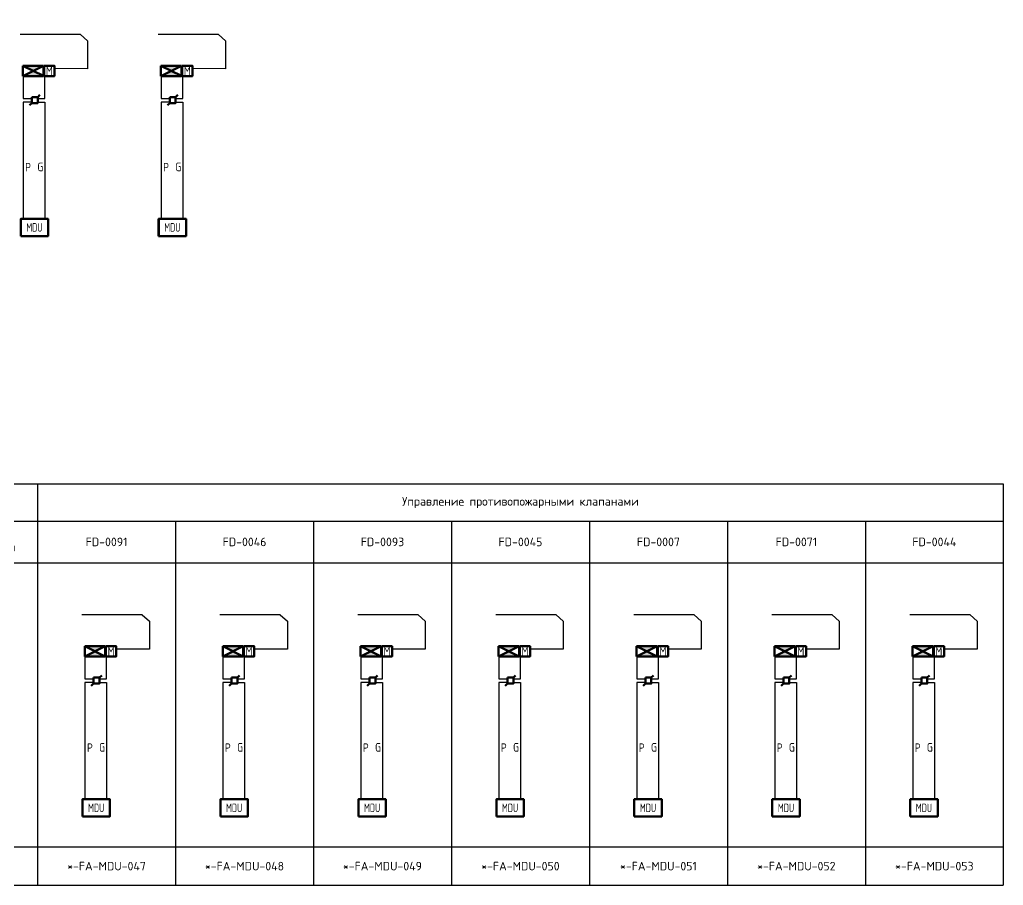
# Model space of a CAD drawing. Header units: millimetres. Extents: x 127230 to 906013, y -355313 to -209225.
# Drawn here: x 470876 to 499549, y -245773 to -220550 of the extents above; entities that cross this region are included whole.
import ezdxf
from ezdxf.enums import TextEntityAlignment as Align

# ---------------------------------------------------------------- set-up
doc = ezdxf.new("R2018")
doc.units = ezdxf.units.MM
doc.linetypes.add('Cплошная', pattern=[0])
for name, color, linetype, lineweight in [('14', 250, 'Continuous', 0), ('АТ_ПС_ИП_025', 1, 'Continuous', 25), ('АТ_ПС_ППКП_025', 5, 'Continuous', 25), ('АТ_ПС_Текст_025', 7, 'Continuous', 25), ('АТ_ПС_Трасса_100', 1, 'Continuous', 100)]:
    doc.layers.add(name, color=color, linetype=linetype, lineweight=lineweight)
doc.layers.add('ПС2', color=230, linetype='Continuous')
doc.styles.add('GLE_OASR_TextStyle', font='GOST2304A.ttf')
doc.styles.get("Standard").update_dxf_attribs({"font": 'gost_0.ttf'})
doc.styles.add('ГОСТ 2.304', font='CS_Gost2304.shx', dxfattribs={"width": 0.8})
doc.styles.add('Текст Т', font='isocpeur.ttf')

# ---------------------------------------------------------------- blocks, each defined once
blk = doc.blocks.new('*T72')
at = {"color": 7, "linetype": 'ByBlock', "transparency": 16777216}
for p, q in [((0, 0), (254457, 0)), ((0, 0), (0, -11695)), ((24130, 0), (24130, -11695)), ((28152, 0), (28152, -11695)), ((32173, 0), (32173, -11695)), ((64347, 0), (64347, -11695)), ((68368, 0), (68368, -11695)), ((72390, 0), (72390, -11695)), ((76412, 0), (76412, -11695)), ((193040, 0), (193040, -11695)), ((197062, 0), (197062, -11695)), ((205105, 0), (205105, -11695)), ((218262, 0), (218262, -11695)), ((222284, 0), (222284, -11695)), ((226305, 0), (226305, -11695)), ((254457, 0), (254457, -11695)), ((0, -1085), (4022, -1085)), ((4022, -1085), (4022, -11695)), ((8043, -1085), (8043, -11695)), ((12065, -1085), (12065, -11695)), ((16087, -1085), (16087, -11695)), ((20108, -1085), (20108, -11695)), ((24130, -1085), (36195, -1085)), ((36195, -1085), (36195, -11695)), ((40217, -1085), (40217, -11695)), ((44238, -1085), (44238, -11695)), ((48260, -1085), (48260, -11695)), ((52282, -1085), (52282, -11695)), ((56303, -1085), (56303, -11695)), ((60325, -1085), (60325, -11695)), ((64347, -1085), (80433, -1085)), ((80433, -1085), (80433, -11695)), ((84455, -1085), (84455, -11695)), ((88477, -1085), (88477, -11695)), ((92498, -1085), (92498, -11695)), ((96520, -1085), (96520, -11695)), ((100542, -1085), (100542, -11695)), ((104563, -1085), (104563, -11695)), ((108585, -1085), (108585, -11695)), ((112607, -1085), (112607, -11695)), ((116628, -1085), (116628, -11695)), ((120650, -1085), (120650, -11695)), ((124672, -1085), (124672, -11695)), ((128693, -1085), (128693, -11695)), ((132715, -1085), (132715, -11695)), ((136737, -1085), (136737, -11695)), ((140758, -1085), (140758, -11695)), ((144780, -1085), (144780, -11695)), ((148802, -1085), (148802, -11695)), ((152823, -1085), (152823, -11695)), ((156845, -1085), (156845, -11695)), ((160867, -1085), (160867, -11695)), ((164888, -1085), (164888, -11695)), ((168910, -1085), (168910, -11695)), ((172932, -1085), (172932, -11695)), ((176953, -1085), (176953, -11695)), ((180975, -1085), (180975, -11695)), ((184997, -1085), (184997, -11695)), ((189018, -1085), (189018, -11695)), ((193040, -1085), (201083, -1085)), ((201083, -1085), (201083, -11695)), ((205105, -1085), (230327, -1085)), ((230327, -1085), (230327, -11695)), ((234349, -1085), (234349, -11695)), ((238370, -1085), (238370, -11695)), ((242392, -1085), (242392, -11695)), ((246414, -1085), (246414, -11695)), ((250435, -1085), (250435, -11695)), ((0, -2294), (254457, -2294)), ((0, -10577), (254457, -10577)), ((0, -11695), (254457, -11695))]:
    blk.add_line(p, q, dxfattribs=at)
at = {"color": 0, "linetype": 'ByBlock', "lineweight": -2, "transparency": 16777216}
for p, q in [((4022, -1085), (24130, -1085)), ((36195, -1085), (64347, -1085)), ((80433, -1085), (193040, -1085)), ((201083, -1085), (205105, -1085)), ((230327, -1085), (254457, -1085))]:
    blk.add_line(p, q, dxfattribs=at)
at = {"color": 7, "transparency": 16777216, "char_height": 250, "attachment_point": 5, "style": 'Текст Т'}
for s, insert, width in [('Управление противопожарными клапанами', (220273, -542), 4020.47), ('Управление противопожарными клапанами', (12065, -542), 24128.8), ('Управление противопожарными клапанами', (48260, -542), 32172.13), ('Управление противопожарными клапанами', (134726, -542), 116627.13), ('Управление противопожарными клапанами', (201083, -542), 8042.13), ('Управление противопожарными клапанами', (240381, -542), 28150.47), ('{\\fGOST 2.304 type A|b0|i0|c204|p34;\\H0.91667x;\\C256;Дистанционный пуск \\Pсистемы дымоудаления}', (26141, -1689), 4020.47), ('{\\fGOST 2.304 type A|b0|i0|c204|p34;\\H0.91667x;\\C256;Дистанционный пуск \\Pсистемы дымоудаления}', (30162, -1689), 4020.47), ('{\\fGOST 2.304 type A|b0|i0|c204|p34;\\H0.91667x;\\C256;Дистанционный пуск \\Pсистемы дымоудаления}', (66358, -1689), 4020.47), ('{\\fGOST 2.304 type A|b0|i0|c204|p34;\\H0.91667x;\\C256;Дистанционный пуск \\Pсистемы дымоудаления}', (70379, -1689), 4020.47), ('{\\fGOST 2.304 type A|b0|i0|c204|p34;\\H0.91667x;\\C256;Дистанционный пуск \\Pсистемы дымоудаления}', (74401, -1689), 4020.47), ('{\\fGOST 2.304 type A|b0|i0|c204|p34;\\H0.91667x;\\C256;Отключение ПВ1 (FAB-0001A)/\\fGOST 2.304 type A|b0|i0|c0|p34; \\fGOST 2.304 type A|b0|i0|c204|p34;ПВ1р (FAB-0001В)}', (195051, -1689), 4020.47), ('{\\fGOST 2.304 type A|b0|i0|c204|p34;\\H0.91667x;\\C256;Отключение \\fGOST 2.304 type A|b0|i0|c0|p34;F0-51-010-NHC13^J/F0-51-010-NHC12/F0-51-010-NHC14} ', (211683, -1689), 13155.68), ('{\\fGOST 2.304 type A|b0|i0|c204|p34;\\H0.91667x;\\C256;Дистанционный пуск \\Pсистемы дымоудаления}', (224294, -1689), 4020.47), ('FD-0027', (2011, -1689), 4020.47), ('FD-0005', (6032, -1689), 4020.47), ('SD-0002', (10054, -1689), 4020.47), ('FD-0004', (14076, -1689), 4020.47), ('FD-0028', (18098, -1689), 4020.47), ('FD-0029', (22119, -1689), 4020.47), ('FD-0121', (34184, -1689), 4020.47), ('FD-0080', (38206, -1689), 4020.47), ('FD-0077', (42228, -1689), 4020.47), ('FD-0025', (46249, -1689), 4020.47), ('FD-0026', (50271, -1689), 4020.47), ('FD-0113', (54293, -1689), 4020.47), ('FD-0072', (58314, -1689), 4020.47), ('FD-0073', (62336, -1689), 4020.47), ('FD-0002', (78423, -1689), 4020.47), ('FD-0024', (82444, -1689), 4020.47), ('SD-0001', (86466, -1689), 4020.47), ('FD-0001', (90488, -1689), 4020.47), ('FD-0003', (94509, -1689), 4020.47), ('FD-0022', (98531, -1689), 4020.47), ('FD-0023', (102553, -1689), 4020.47), ('FD-0032', (106574, -1689), 4020.47), ('FD-0010', (110596, -1689), 4020.47), ('FD-0132', (114618, -1689), 4020.47), ('FD-0085', (118639, -1689), 4020.47), ('FD-0087', (122661, -1689), 4020.47), ('FD-0118', (126683, -1689), 4020.47), ('FD-0130', (130704, -1689), 4020.47), ('FD-0131', (134726, -1689), 4020.47), ('FD-0112', (138748, -1689), 4020.47), ('FD-0043', (142769, -1689), 4020.47), ('FD-0096', (146791, -1689), 4020.47), ('FD-0057', (150813, -1689), 4020.47), ('FD-0097', (154834, -1689), 4020.47), ('FD-0074', (158856, -1689), 4020.47), ('FD-0075', (162878, -1689), 4020.47), ('FD-0076', (166899, -1689), 4020.47), ('FD-0060', (170921, -1689), 4020.47), ('FD-0009', (174943, -1689), 4020.47), ('FD-0114', (178964, -1689), 4020.47), ('FD-0008', (182986, -1689), 4020.47), ('FD-0125', (187008, -1689), 4020.47), ('FD-0058', (191029, -1689), 4020.47), ('FD-0078', (199073, -1689), 4020.47), ('FD-0031', (203094, -1689), 4020.47), ('FD-0081', (220273, -1689), 4020.47), ('FD-0091', (228316, -1689), 4020.47), ('FD-0046', (232338, -1689), 4020.47), ('FD-0093', (236359, -1689), 4020.47), ('FD-0045', (240381, -1689), 4020.47), ('FD-0007', (244403, -1689), 4020.47), ('FD-0071', (248424, -1689), 4020.47), ('FD-0044', (252446, -1689), 4020.47), ('*-FA-MDU-001', (2011, -11136), 4020.47), ('*-FA-MDU-002', (6032, -11136), 4020.47), ('*-FA-MDU-003', (10054, -11136), 4020.47), ('*-FA-MDU-004', (14076, -11136), 4020.47), ('*-FA-MDU-005', (18098, -11136), 4020.47), ('*-FA-MDU-006', (22119, -11136), 4020.47), ('*-FA-SIB-11.7', (26141, -11136), 4020.47), ('*-FA-SIB-11.6', (30162, -11136), 4020.47), ('*-FA-MDU-007', (34184, -11136), 4020.47), ('*-FA-MDU-008', (38206, -11136), 4020.47), ('*-FA-MDU-009', (42228, -11136), 4020.47), ('*-FA-MDU-010', (46249, -11136), 4020.47), ('*-FA-MDU-011', (50271, -11136), 4020.47), ('*-FA-MDU-012', (54293, -11136), 4020.47), ('*-FA-MDU-013', (58314, -11136), 4020.47), ('*-FA-MDU-014', (62336, -11136), 4020.47), ('*-FA-SIB-11.5', (66358, -11136), 4020.47), ('*-FA-SIB-11.4', (70379, -11136), 4020.47), ('*-FA-SIB-11.3', (74401, -11136), 4020.47), ('*-FA-MDU-015', (78423, -11136), 4020.47), ('*-FA-MDU-016', (82444, -11136), 4020.47), ('*-FA-MDU-017', (86466, -11136), 4020.47), ('*-FA-MDU-018', (90488, -11136), 4020.47), ('*-FA-MDU-019', (94509, -11136), 4020.47), ('*-FA-MDU-020', (98531, -11136), 4020.47), ('*-FA-MDU-021', (102553, -11136), 4020.47), ('*-FA-MDU-022', (106574, -11136), 4020.47), ('*-FA-MDU-023', (110596, -11136), 4020.47), ('*-FA-MDU-024', (114618, -11136), 4020.47), ('*-FA-MDU-025', (118639, -11136), 4020.47), ('*-FA-MDU-026', (122661, -11136), 4020.47), ('*-FA-MDU-027', (126683, -11136), 4020.47), ('*-FA-MDU-028', (130704, -11136), 4020.47), ('*-FA-MDU-029', (134726, -11136), 4020.47), ('*-FA-MDU-030', (138748, -11136), 4020.47), ('*-FA-MDU-031', (142769, -11136), 4020.47), ('*-FA-MDU-032', (146791, -11136), 4020.47), ('*-FA-MDU-033', (150813, -11136), 4020.47), ('*-FA-MDU-034', (154834, -11136), 4020.47), ('*-FA-MDU-035', (158856, -11136), 4020.47), ('*-FA-MDU-036', (162878, -11136), 4020.47), ('*-FA-MDU-037', (166899, -11136), 4020.47), ('*-FA-MDU-038', (170921, -11136), 4020.47), ('*-FA-MDU-039', (174943, -11136), 4020.47), ('*-FA-MDU-040', (178964, -11136), 4020.47), ('*-FA-MDU-041', (182986, -11136), 4020.47), ('*-FA-MDU-042', (187008, -11136), 4020.47), ('*-FA-MDU-043', (191029, -11136), 4020.47), (' *-FA-MR4-11.1', (195051, -11136), 4020.47), ('*-FA-MDU-044', (199073, -11136), 4020.47), ('*-FA-MDU-045', (203094, -11136), 4020.47), (' *-FA-MR4-11.2', (211683, -11136), 13155.68), ('*-FA-MDU-046', (220273, -11136), 4020.47), ('*-FA-SIB-11.2', (224294, -11136), 4020.47), ('*-FA-MDU-047', (228316, -11136), 4020.47), ('*-FA-MDU-048', (232338, -11136), 4020.47), ('*-FA-MDU-049', (236359, -11136), 4020.47), ('*-FA-MDU-050', (240381, -11136), 4020.47), ('*-FA-MDU-051', (244403, -11136), 4020.47), ('*-FA-MDU-052', (248424, -11136), 4020.47), ('*-FA-MDU-053', (252446, -11136), 4020.47)]:
    blk.add_mtext(s, dxfattribs=dict(at, insert=insert, width=width))
blk = doc.blocks.new('*U53')
at = {"color": 0, "lineweight": 30, "width": 1.001, "flags": 104}
blk.add_attdef('ТЕКСТ1', text='', height=2.5, dxfattribs=at).set_placement((0.55, 3.27), align=Align.TOP_LEFT)
at = {"color": 0, "lineweight": 0}
blk.add_wipeout([(0, 4.3), (16.02, 4.3), (16.02, 0), (0, 0)], dxfattribs=at)
blk = doc.blocks.new('*U54')
at = {"color": 0, "lineweight": 30, "width": 1.001, "flags": 104}
blk.add_attdef('ТЕКСТ1', text='', height=2.5, dxfattribs=at).set_placement((0.55, 3.27), align=Align.TOP_LEFT)
at = {"color": 0, "lineweight": 0}
blk.add_wipeout([(0, 4.3), (21.07, 4.3), (21.07, 0), (0, 0)], dxfattribs=at)
blk = doc.blocks.new('*U49')
at = {"linetype": 'Continuous', "lineweight": 25}
blk.add_wipeout([(-1.5, -1.5), (-1.5, 1.5), (1.5, 1.5), (1.5, -1.5)], dxfattribs=at)
at = {"color": 0, "linetype": 'Continuous', "lineweight": -2}
for p, q in [((1.5, 1.5), (2.63, 2.63)), ((-1.5, -1.5), (-2.63, -2.63))]:
    blk.add_line(p, q, dxfattribs=at)
blk.add_lwpolyline([(-1.5, 1.5), (1.5, 1.5), (1.5, -1.5), (-1.5, -1.5)], close=True, dxfattribs=at)
blk = doc.blocks.new('*U52')
at = {"linetype": 'Continuous', "lineweight": -2}
h = blk.add_hatch(color=0, dxfattribs=at)
h.dxf.hatch_style = 1
h.paths.add_polyline_path([(-6, 2.97), (-2.98, 1.48), (0, 2.97)])
h.paths.add_polyline_path([(-2.98, 1.48), (-6, -0.03), (0, -0.03), (0, 0)])
at = {"color": 0, "linetype": 'Continuous', "lineweight": -2}
for p, q in [((-6, -0.03), (-6, 2.97)), ((0, 2.97), (-6, 2.97)), ((-6, 2.97), (0, 0)), ((-6, -0.03), (0, 2.97)), ((0, -0.03), (0, 2.97)), ((0, 1.47), (0.18, 1.47)), ((-6, -0.03), (0, -0.03))]:
    blk.add_line(p, q, dxfattribs=at)
blk.add_lwpolyline([(0.18, 2.97), (3.18, 2.97), (3.18, -0.03), (0.18, -0.03)], close=True, dxfattribs=at)
at = {"color": 0, "linetype": 'Continuous', "lineweight": -2, "style": 'GLE_OASR_TextStyle'}
blk.add_text('М', height=2.5, dxfattribs=at).set_placement((1.68, 1.47), align=Align.MIDDLE_CENTER)
blk = doc.blocks.new('*U51')
at = {"color": 0, "linetype": 'Continuous', "lineweight": -2}
blk.add_lwpolyline([(-8, -0.03), (0, -0.03), (0, 4.97), (-8, 4.97)], close=True, dxfattribs=at)
at = {"color": 0, "linetype": 'Continuous', "lineweight": -2, "style": 'ГОСТ 2.304', "width": 0.8, "flags": 4}
blk.add_attdef('НАДПИСЬ', text='', height=2.5, dxfattribs=at).set_placement((-4, 2.47), align=Align.MIDDLE_CENTER)
blk = doc.blocks.new('*U50')
at = {"color": 0, "lineweight": 0}
blk.add_wipeout([(-2.08, 6.13), (-19.65, 6.12), (-19.65, 1.83), (-2.08, 1.83)], dxfattribs=at)
at = {"color": 0, "linetype": 'Cплошная', "lineweight": 25}
for q in [(-19.65, 1.83), (0, 0)]:
    blk.add_line((-2.08, 1.83), q, dxfattribs=at)
at = {"color": 0, "lineweight": 30, "flags": 104}
blk.add_attdef('ТЕКСТ1', text='', height=2.5, dxfattribs=at).set_placement((-2.99, 5.1), align=Align.TOP_RIGHT)

msp = doc.modelspace()

# ---------------------------------------------------------------- linework, layer by layer
at = {"layer": '14', "color": 6, "lineweight": 25}
for points in [[(470977, -222195), (470977, -222844), (471229, -222844)], [(474999, -222195), (474999, -222844), (475251, -222844)], [(472777, -239108), (472777, -239758), (473029, -239758)], [(476799, -239108), (476799, -239758), (477051, -239758)], [(480821, -239108), (480821, -239758), (481073, -239758)], [(484842, -239108), (484842, -239758), (485094, -239758)], [(488864, -239108), (488864, -239758), (489116, -239758)], [(492886, -239108), (492886, -239758), (493138, -239758)], [(496907, -239108), (496907, -239758), (497159, -239758)]]:
    msp.add_lwpolyline(points, dxfattribs=at)
at = {"layer": 'АТ_ПС_Трасса_100', "color": 92, "lineweight": 25, "ltscale": 100}
for points in [[(471401, -222844), (471610, -222844), (471610, -222196)], [(475423, -222844), (475631, -222844), (475631, -222196)], [(471401, -222951), (471610, -222951), (471610, -226353)], [(475423, -222951), (475631, -222951), (475631, -226353)], [(473202, -239758), (473410, -239758), (473410, -239109)], [(477224, -239758), (477432, -239758), (477432, -239109)], [(481245, -239758), (481453, -239758), (481453, -239109)], [(485267, -239758), (485475, -239758), (485475, -239109)], [(489289, -239758), (489497, -239758), (489497, -239109)], [(493310, -239758), (493518, -239758), (493518, -239109)], [(497332, -239758), (497540, -239758), (497540, -239109)], [(473202, -239865), (473410, -239865), (473410, -243266)], [(477224, -239865), (477432, -239865), (477432, -243266)], [(481245, -239865), (481453, -239865), (481453, -243266)], [(485267, -239865), (485475, -239865), (485475, -243266)], [(489289, -239865), (489497, -239865), (489497, -243266)], [(493310, -239865), (493518, -239865), (493518, -243266)], [(497332, -239865), (497540, -239865), (497540, -243266)]]:
    msp.add_lwpolyline(points, dxfattribs=at)
at = {"layer": 'АТ_ПС_Трасса_100', "color": 6, "lineweight": 25, "ltscale": 100}
for points in [[(471229, -222951), (470977, -222951), (470977, -226353)], [(475251, -222951), (474999, -222951), (474999, -226353)], [(473029, -239865), (472777, -239865), (472777, -243266)], [(477051, -239865), (476799, -239865), (476799, -243266)], [(481073, -239865), (480821, -239865), (480821, -243266)], [(485094, -239865), (484842, -239865), (484842, -243266)], [(489116, -239865), (488864, -239865), (488864, -243266)], [(493138, -239865), (492886, -239865), (492886, -243266)], [(497159, -239865), (496907, -239865), (496907, -243266)]]:
    msp.add_lwpolyline(points, dxfattribs=at)

# ---------------------------------------------------------------- block references
msp.add_blockref('*T72', (245092, -234078))
at = {"layer": 'АТ_ПС_Текст_025', "linetype": 'Continuous'}
ref = msp.add_blockref('*U50', (472857, -221163), dxfattribs=dict(at, xscale=100, yscale=100, zscale=100))
lines = msp.add_mtext('230 В AC*** ', dxfattribs={"layer": '0', "color": 0, "insert": (472558, -220653), "char_height": 2.5, "attachment_point": 1})
ref.add_attrib('ТЕКСТ1', '', (472558, -220653), dxfattribs={"flags": 104}).embed_mtext(lines)
ref = msp.add_blockref('*U50', (476879, -221163), dxfattribs=dict(at, xscale=100, yscale=100, zscale=100))
lines = msp.add_mtext('230 В AC*** ', dxfattribs={"layer": '0', "color": 0, "insert": (476580, -220653), "char_height": 2.5, "attachment_point": 1})
ref.add_attrib('ТЕКСТ1', '', (476580, -220653), dxfattribs={"flags": 104}).embed_mtext(lines)
at = {"layer": 'ПС2', "color": 5, "lineweight": 50, "transparency": 33554687, "xscale": 100, "yscale": 100, "zscale": 100, "rotation": 0.1250381865928775}
for p in [(471573, -222190), (475594, -222190), (473373, -239103), (477395, -239103), (481416, -239103), (485438, -239103), (489460, -239103), (493481, -239103), (497503, -239103)]:
    msp.add_blockref('*U52', p, dxfattribs=at)

# ---------------------------------------------------------------- texts
at = {"layer": 'АТ_ПС_Текст_025', "char_height": 250, "attachment_point": 5, "style": 'GLE_OASR_TextStyle'}
for s, insert in [('P', (471123, -224849)), ('G', (471479, -224840)), ('P', (475145, -224849)), ('G', (475500, -224840)), ('P', (472924, -241762)), ('G', (473279, -241753)), ('P', (476945, -241762)), ('G', (477301, -241753)), ('P', (480967, -241762)), ('G', (481322, -241753)), ('P', (484989, -241762)), ('G', (485344, -241753)), ('P', (489010, -241762)), ('G', (489366, -241753)), ('P', (493032, -241762)), ('G', (493387, -241753)), ('P', (497054, -241762)), ('G', (497409, -241753))]:
    msp.add_mtext_dynamic_manual_height_columns(s, width=1237.88, gutter_width=12.5, heights=[0], dxfattribs=dict(at, insert=insert))

# ---------------------------------------------------------------- next in the draw order: linework, layer by layer
at = {"layer": '14', "color": 6, "lineweight": 25}
for points in [[(472857, -221163), (472857, -221982), (471890, -221977)], [(476879, -221163), (476879, -221982), (475912, -221977)]]:
    msp.add_lwpolyline(points, dxfattribs=at)

# ---------------------------------------------------------------- next in the draw order: block references
at = {"layer": 'АТ_ПС_ИП_025', "lineweight": 50, "xscale": 57.51779866433964, "yscale": 57.51779866433964, "zscale": 57.51779866433964}
for p in [(471315, -222894), (475337, -222894), (473116, -239807), (477137, -239807), (481159, -239807), (485181, -239807), (489202, -239807), (493224, -239807), (497246, -239807)]:
    msp.add_blockref('*U49', p, dxfattribs=at)
at = {"layer": 'АТ_ПС_Текст_025', "transparency": 33554636}
ref = msp.add_blockref('*U53', (471668, -223020), dxfattribs=dict(at, xscale=99.99980000000001, yscale=99.99980000000001, zscale=99.99980000000001))
lines = msp.add_mtext('\\W1.0010;*FA-XK-150', dxfattribs={"layer": '0', "color": 0, "insert": (471723, -222692), "char_height": 2.5, "attachment_point": 1})
ref.add_attrib('ТЕКСТ1', '', (471723, -222692), dxfattribs={"flags": 104}).embed_mtext(lines)
ref = msp.add_blockref('*U53', (475690, -223020), dxfattribs=dict(at, xscale=99.99980000000001, yscale=99.99980000000001, zscale=99.99980000000001))
lines = msp.add_mtext('\\W1.0010;*FA-XK-151', dxfattribs={"layer": '0', "color": 0, "insert": (475744, -222692), "char_height": 2.5, "attachment_point": 1})
ref.add_attrib('ТЕКСТ1', '', (475744, -222692), dxfattribs={"flags": 104}).embed_mtext(lines)
at = {"layer": 'АТ_ПС_Текст_025', "transparency": 33554636, "xscale": 99.99980000000001, "yscale": 99.99980000000001, "zscale": 99.99980000000001, "rotation": 90.0000000004073}
for p in [(472127, -225582), (474883, -225582), (476148, -225582), (472662, -242496), (473927, -242496), (476683, -242496), (477949, -242496), (480705, -242496), (481970, -242496), (484727, -242496), (485992, -242496), (488748, -242496), (490014, -242496), (492770, -242496), (494035, -242496), (496792, -242496), (498057, -242496)]:
    msp.add_blockref('*U54', p, dxfattribs=at)
at = {"layer": 'АТ_ПС_Текст_025', "linetype": 'Continuous'}
ref = msp.add_blockref('*U50', (474657, -238076), dxfattribs=dict(at, xscale=100, yscale=100, zscale=100))
lines = msp.add_mtext('230 В AC*** ', dxfattribs={"layer": '0', "color": 0, "insert": (474358, -237566), "char_height": 2.5, "attachment_point": 1})
ref.add_attrib('ТЕКСТ1', '', (474358, -237566), dxfattribs={"flags": 104}).embed_mtext(lines)
ref = msp.add_blockref('*U50', (478679, -238076), dxfattribs=dict(at, xscale=100, yscale=100, zscale=100))
lines = msp.add_mtext('230 В AC*** ', dxfattribs={"layer": '0', "color": 0, "insert": (478380, -237566), "char_height": 2.5, "attachment_point": 1})
ref.add_attrib('ТЕКСТ1', '', (478380, -237566), dxfattribs={"flags": 104}).embed_mtext(lines)
ref = msp.add_blockref('*U50', (482701, -238076), dxfattribs=dict(at, xscale=100, yscale=100, zscale=100))
lines = msp.add_mtext('230 В AC*** ', dxfattribs={"layer": '0', "color": 0, "insert": (482402, -237566), "char_height": 2.5, "attachment_point": 1})
ref.add_attrib('ТЕКСТ1', '', (482402, -237566), dxfattribs={"flags": 104}).embed_mtext(lines)
ref = msp.add_blockref('*U50', (486722, -238076), dxfattribs=dict(at, xscale=100, yscale=100, zscale=100))
lines = msp.add_mtext('230 В AC*** ', dxfattribs={"layer": '0', "color": 0, "insert": (486423, -237566), "char_height": 2.5, "attachment_point": 1})
ref.add_attrib('ТЕКСТ1', '', (486423, -237566), dxfattribs={"flags": 104}).embed_mtext(lines)
ref = msp.add_blockref('*U50', (490744, -238076), dxfattribs=dict(at, xscale=100, yscale=100, zscale=100))
lines = msp.add_mtext('230 В AC*** ', dxfattribs={"layer": '0', "color": 0, "insert": (490445, -237566), "char_height": 2.5, "attachment_point": 1})
ref.add_attrib('ТЕКСТ1', '', (490445, -237566), dxfattribs={"flags": 104}).embed_mtext(lines)
ref = msp.add_blockref('*U50', (494766, -238076), dxfattribs=dict(at, xscale=100, yscale=100, zscale=100))
lines = msp.add_mtext('230 В AC*** ', dxfattribs={"layer": '0', "color": 0, "insert": (494467, -237566), "char_height": 2.5, "attachment_point": 1})
ref.add_attrib('ТЕКСТ1', '', (494467, -237566), dxfattribs={"flags": 104}).embed_mtext(lines)
ref = msp.add_blockref('*U50', (498787, -238076), dxfattribs=dict(at, xscale=100, yscale=100, zscale=100))
lines = msp.add_mtext('230 В AC*** ', dxfattribs={"layer": '0', "color": 0, "insert": (498488, -237566), "char_height": 2.5, "attachment_point": 1})
ref.add_attrib('ТЕКСТ1', '', (498488, -237566), dxfattribs={"flags": 104}).embed_mtext(lines)
at = {"layer": 'АТ_ПС_Текст_025', "transparency": 33554636}
ref = msp.add_blockref('*U53', (473469, -239933), dxfattribs=dict(at, xscale=99.99980000000001, yscale=99.99980000000001, zscale=99.99980000000001))
lines = msp.add_mtext('\\W1.0010;*FA-XK-047', dxfattribs={"layer": '0', "color": 0, "insert": (473523, -239605), "char_height": 2.5, "attachment_point": 1})
ref.add_attrib('ТЕКСТ1', '', (473523, -239605), dxfattribs={"flags": 104}).embed_mtext(lines)
ref = msp.add_blockref('*U53', (477490, -239933), dxfattribs=dict(at, xscale=99.99980000000001, yscale=99.99980000000001, zscale=99.99980000000001))
lines = msp.add_mtext('\\W1.0010;*FA-XK-048', dxfattribs={"layer": '0', "color": 0, "insert": (477545, -239605), "char_height": 2.5, "attachment_point": 1})
ref.add_attrib('ТЕКСТ1', '', (477545, -239605), dxfattribs={"flags": 104}).embed_mtext(lines)
ref = msp.add_blockref('*U53', (481512, -239933), dxfattribs=dict(at, xscale=99.99980000000001, yscale=99.99980000000001, zscale=99.99980000000001))
lines = msp.add_mtext('\\W1.0010;*FA-XK-049', dxfattribs={"layer": '0', "color": 0, "insert": (481567, -239605), "char_height": 2.5, "attachment_point": 1})
ref.add_attrib('ТЕКСТ1', '', (481567, -239605), dxfattribs={"flags": 104}).embed_mtext(lines)
ref = msp.add_blockref('*U53', (485534, -239933), dxfattribs=dict(at, xscale=99.99980000000001, yscale=99.99980000000001, zscale=99.99980000000001))
lines = msp.add_mtext('\\W1.0010;*FA-XK-050', dxfattribs={"layer": '0', "color": 0, "insert": (485588, -239605), "char_height": 2.5, "attachment_point": 1})
ref.add_attrib('ТЕКСТ1', '', (485588, -239605), dxfattribs={"flags": 104}).embed_mtext(lines)
ref = msp.add_blockref('*U53', (489555, -239933), dxfattribs=dict(at, xscale=99.99980000000001, yscale=99.99980000000001, zscale=99.99980000000001))
lines = msp.add_mtext('\\W1.0010;*FA-XK-051', dxfattribs={"layer": '0', "color": 0, "insert": (489610, -239605), "char_height": 2.5, "attachment_point": 1})
ref.add_attrib('ТЕКСТ1', '', (489610, -239605), dxfattribs={"flags": 104}).embed_mtext(lines)
ref = msp.add_blockref('*U53', (493577, -239933), dxfattribs=dict(at, xscale=99.99980000000001, yscale=99.99980000000001, zscale=99.99980000000001))
lines = msp.add_mtext('\\W1.0010;*FA-XK-052', dxfattribs={"layer": '0', "color": 0, "insert": (493632, -239605), "char_height": 2.5, "attachment_point": 1})
ref.add_attrib('ТЕКСТ1', '', (493632, -239605), dxfattribs={"flags": 104}).embed_mtext(lines)
ref = msp.add_blockref('*U53', (497599, -239933), dxfattribs=dict(at, xscale=99.99980000000001, yscale=99.99980000000001, zscale=99.99980000000001))
lines = msp.add_mtext('\\W1.0010;*FA-XK-053', dxfattribs={"layer": '0', "color": 0, "insert": (497653, -239605), "char_height": 2.5, "attachment_point": 1})
ref.add_attrib('ТЕКСТ1', '', (497653, -239605), dxfattribs={"flags": 104}).embed_mtext(lines)

# ---------------------------------------------------------------- next in the draw order: wipeouts: each hides what was drawn before it
at = {"lineweight": 25}
for points in [[(470906, -226353), (471706, -226353), (471706, -226853), (470906, -226853)], [(474928, -226353), (475728, -226353), (475728, -226853), (474928, -226853)], [(472706, -243266), (473506, -243266), (473506, -243766), (472706, -243766)], [(476728, -243266), (477528, -243266), (477528, -243766), (476728, -243766)], [(480750, -243266), (481550, -243266), (481550, -243766), (480750, -243766)], [(484771, -243266), (485571, -243266), (485571, -243766), (484771, -243766)], [(488793, -243266), (489593, -243266), (489593, -243766), (488793, -243766)], [(492815, -243266), (493615, -243266), (493615, -243766), (492815, -243766)], [(496836, -243266), (497636, -243266), (497636, -243766), (496836, -243766)]]:
    msp.add_wipeout(points, dxfattribs=at).dxf.layer = 'АТ_ПС_Трасса_100'

# ---------------------------------------------------------------- next in the draw order: linework, layer by layer
at = {"layer": '14', "color": 6, "lineweight": 25}
for points in [[(474657, -238076), (474657, -238895), (473691, -238890)], [(478679, -238076), (478679, -238895), (477712, -238890)], [(482701, -238076), (482701, -238895), (481734, -238890)], [(486722, -238076), (486722, -238895), (485756, -238890)], [(490744, -238076), (490744, -238895), (489777, -238890)], [(494766, -238076), (494766, -238895), (493799, -238890)], [(498787, -238076), (498787, -238895), (497821, -238890)]]:
    msp.add_lwpolyline(points, dxfattribs=at)

# ---------------------------------------------------------------- next in the draw order: block references
at = {"layer": 'АТ_ПС_ППКП_025', "color": 1, "linetype": 'Continuous', "lineweight": 50}
ref = msp.add_blockref('*U51', (471706, -226850), dxfattribs=dict(at, xscale=100, yscale=100, zscale=100))
ref.add_attrib('НАДПИСЬ', 'MDU', dxfattribs={"layer": '0', "color": 0, "linetype": 'Continuous', "lineweight": -2, "height": 250, "style": 'ГОСТ 2.304', "width": 0.8}).set_placement((471306, -226603), align=Align.MIDDLE_CENTER)
ref = msp.add_blockref('*U51', (475727, -226850), dxfattribs=dict(at, xscale=100, yscale=100, zscale=100))
ref.add_attrib('НАДПИСЬ', 'MDU', dxfattribs={"layer": '0', "color": 0, "linetype": 'Continuous', "lineweight": -2, "height": 250, "style": 'ГОСТ 2.304', "width": 0.8}).set_placement((475328, -226603), align=Align.MIDDLE_CENTER)
ref = msp.add_blockref('*U51', (473506, -243763), dxfattribs=dict(at, xscale=100, yscale=100, zscale=100))
ref.add_attrib('НАДПИСЬ', 'MDU', dxfattribs={"layer": '0', "color": 0, "linetype": 'Continuous', "lineweight": -2, "height": 250, "style": 'ГОСТ 2.304', "width": 0.8}).set_placement((473106, -243516), align=Align.MIDDLE_CENTER)
ref = msp.add_blockref('*U51', (477528, -243763), dxfattribs=dict(at, xscale=100, yscale=100, zscale=100))
ref.add_attrib('НАДПИСЬ', 'MDU', dxfattribs={"layer": '0', "color": 0, "linetype": 'Continuous', "lineweight": -2, "height": 250, "style": 'ГОСТ 2.304', "width": 0.8}).set_placement((477128, -243516), align=Align.MIDDLE_CENTER)
ref = msp.add_blockref('*U51', (481549, -243763), dxfattribs=dict(at, xscale=100, yscale=100, zscale=100))
ref.add_attrib('НАДПИСЬ', 'MDU', dxfattribs={"layer": '0', "color": 0, "linetype": 'Continuous', "lineweight": -2, "height": 250, "style": 'ГОСТ 2.304', "width": 0.8}).set_placement((481150, -243516), align=Align.MIDDLE_CENTER)
ref = msp.add_blockref('*U51', (485571, -243763), dxfattribs=dict(at, xscale=100, yscale=100, zscale=100))
ref.add_attrib('НАДПИСЬ', 'MDU', dxfattribs={"layer": '0', "color": 0, "linetype": 'Continuous', "lineweight": -2, "height": 250, "style": 'ГОСТ 2.304', "width": 0.8}).set_placement((485171, -243516), align=Align.MIDDLE_CENTER)
ref = msp.add_blockref('*U51', (489593, -243763), dxfattribs=dict(at, xscale=100, yscale=100, zscale=100))
ref.add_attrib('НАДПИСЬ', 'MDU', dxfattribs={"layer": '0', "color": 0, "linetype": 'Continuous', "lineweight": -2, "height": 250, "style": 'ГОСТ 2.304', "width": 0.8}).set_placement((489193, -243516), align=Align.MIDDLE_CENTER)
ref = msp.add_blockref('*U51', (493614, -243763), dxfattribs=dict(at, xscale=100, yscale=100, zscale=100))
ref.add_attrib('НАДПИСЬ', 'MDU', dxfattribs={"layer": '0', "color": 0, "linetype": 'Continuous', "lineweight": -2, "height": 250, "style": 'ГОСТ 2.304', "width": 0.8}).set_placement((493215, -243516), align=Align.MIDDLE_CENTER)
ref = msp.add_blockref('*U51', (497636, -243763), dxfattribs=dict(at, xscale=100, yscale=100, zscale=100))
ref.add_attrib('НАДПИСЬ', 'MDU', dxfattribs={"layer": '0', "color": 0, "linetype": 'Continuous', "lineweight": -2, "height": 250, "style": 'ГОСТ 2.304', "width": 0.8}).set_placement((497236, -243516), align=Align.MIDDLE_CENTER)

doc.saveas('drawing.dxf')
